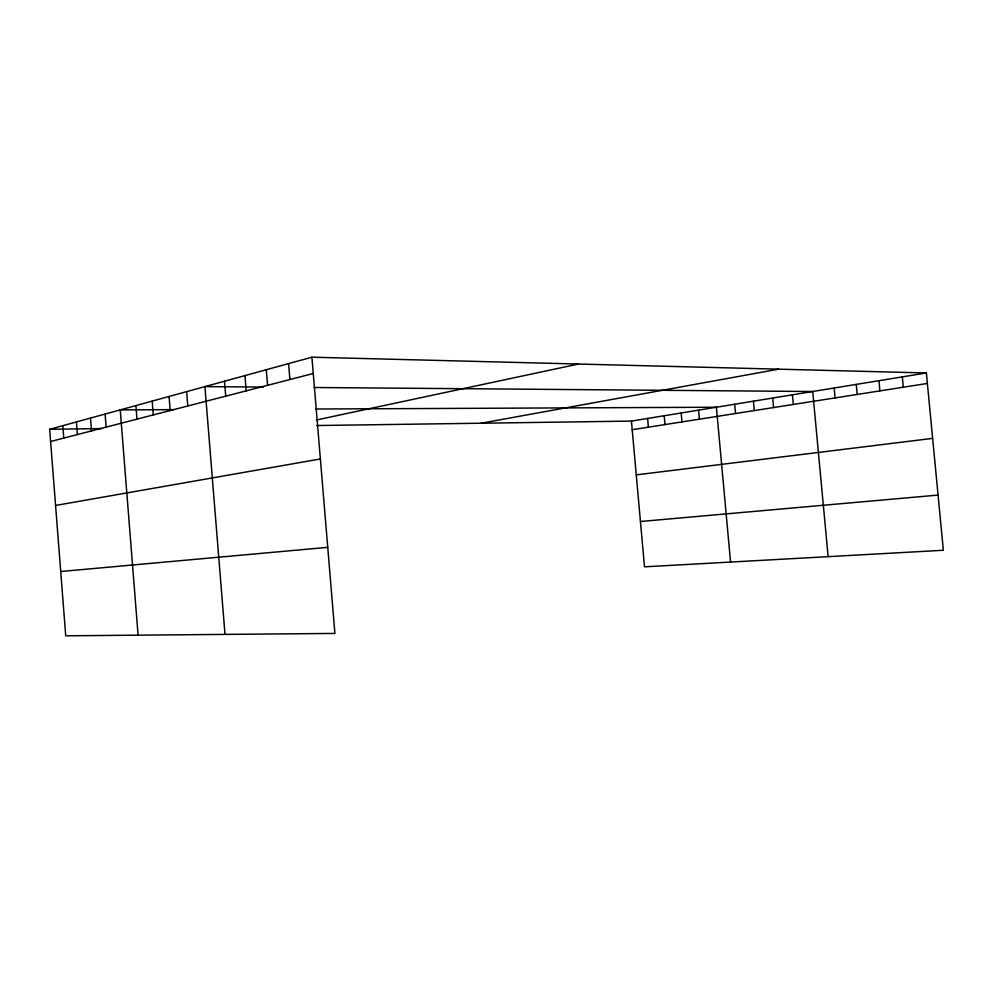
<?xml version="1.0" encoding="UTF-8"?>
<svg xmlns="http://www.w3.org/2000/svg" width="993" height="993" viewBox="0 0 993 993"><rect width="100%" height="100%" fill="white"/><g stroke="black" fill="none" stroke-linecap="round" stroke-linejoin="round"><path stroke-width="1.49" d="M311.901 357.195L334.914 633.435L65.724 635.805L49.65 429.299L311.901 357.195L926.37 372.958L943.35 550.271L644.507 566.829L631.436 421.094L316.779 425.538M50.606 441.5L313.267 373.492M316.432 419.989L578.435 364.034M481.22 423.217L778.574 369.173M55.583 505.449L320.379 458.965M631.436 421.094L926.37 372.958M632.206 429.721L927.363 383.447M636.252 474.877L932.626 438.372M60.722 571.509L327.74 547.342M640.435 521.499L938.062 495.085M49.65 429.299L101.485 428.566M173.738 409.65L120.227 409.886L138.089 635.172M315.985 409.017L716.4 407.229L730.563 562.063M263.232 387.084L204.918 386.612L225.001 634.403M314.024 387.493L812.708 391.515L828.137 556.651M902.314 376.893L903.295 387.22M878.942 380.704L879.91 390.882M856.239 384.403L857.182 394.444M834.17 388.015L835.101 397.908M792.426 394.817L793.333 404.461M772.678 398.044L773.559 407.552M753.439 401.184L754.308 410.581M734.683 404.25L735.54 413.522M698.563 410.146L699.395 419.183M681.173 412.976L681.98 421.913M664.193 415.757L664.987 424.582M647.622 418.463L648.404 427.176M288.591 363.599L289.906 379.537M266.285 369.731L267.576 385.321M244.948 375.602L246.202 390.857M224.505 381.225L225.721 396.157M186.647 391.627L187.801 405.976M169.083 396.455L170.213 410.531M152.19 401.11L153.282 414.913M135.904 405.578L136.984 419.133M105.109 414.044L106.139 427.114M90.512 418.065L91.517 430.9M76.424 421.938L77.404 434.549M62.807 425.674L63.775 438.087"/></g></svg>
